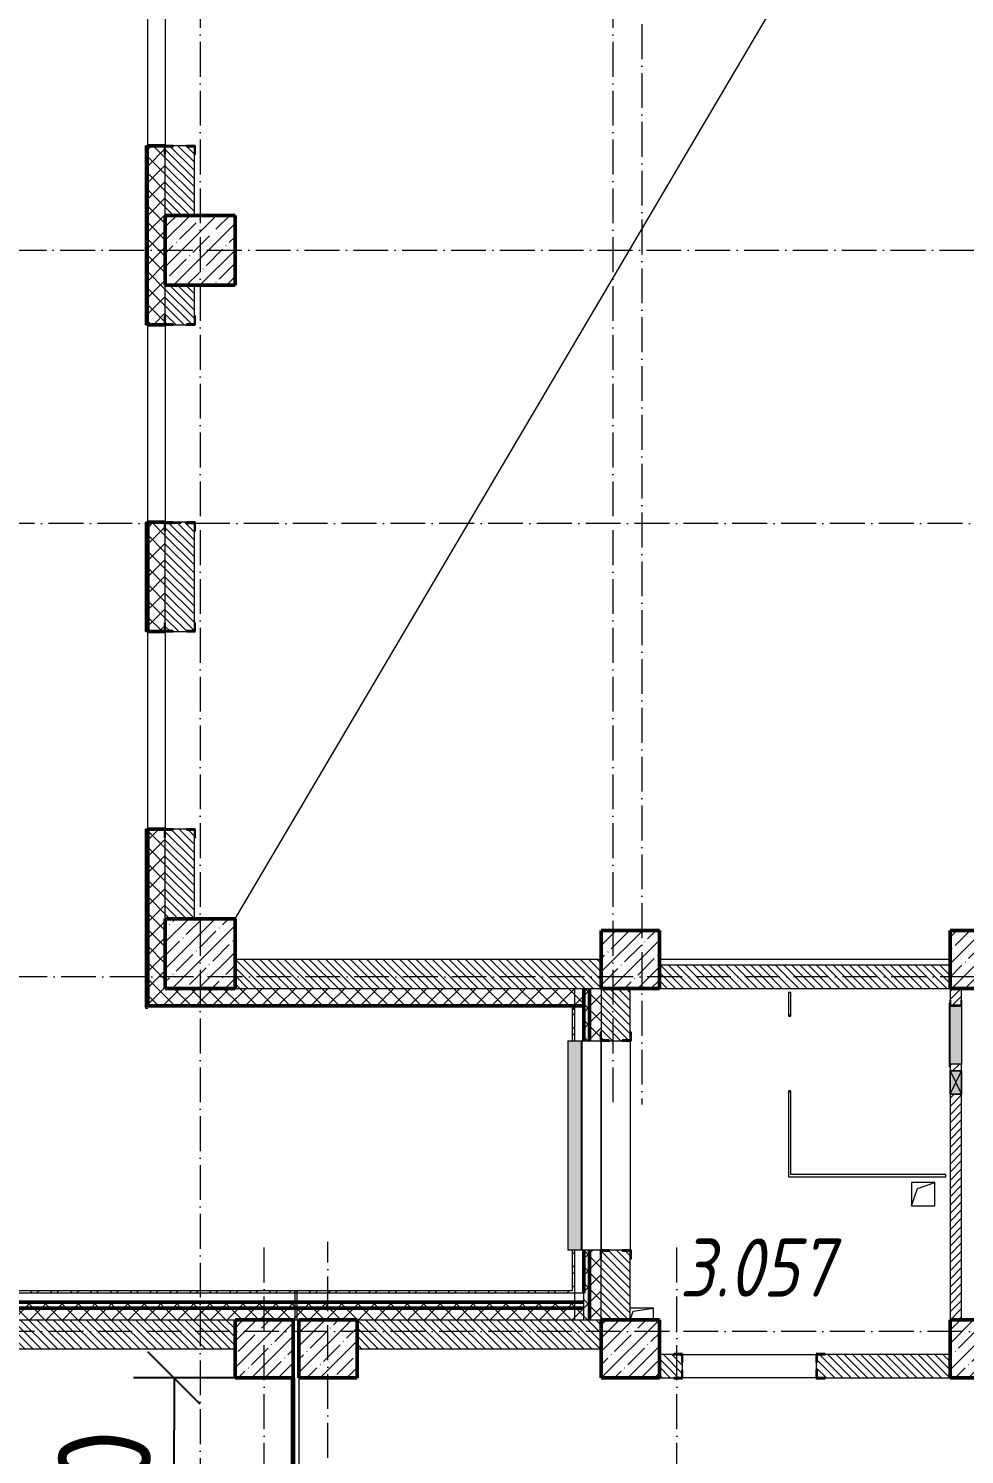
# Model space of a CAD drawing. Header units: millimetres. Extents: x 2294 to 908349, y -83289 to 219220.
# Drawn here: x 235157 to 243209, y 14347 to 26614 of the extents above; entities that cross this region are included whole.
import ezdxf

# ---------------------------------------------------------------- set-up
doc = ezdxf.new("R2010")
doc.units = ezdxf.units.MM
doc.linetypes.add('50_200_ШТРИХ_1Т_ш5_п1_п1_', pattern=[700, 500, -100, 0, -100])
for name, color, linetype, lineweight in [('A-DETL-____-OTLN-4', 7, 'Continuous', 18), ('A-DETL-GENF-OTLN', 7, 'Continuous', 9), ('A-DOOR-OPNG-MCUT', 7, 'Continuous', 35), ('A-FLOR-____-OTLN', 7, 'Continuous', 9), ('A-GENM-____-MCUT', 7, 'Continuous', 25), ('A-GENM-____-OTLN', 7, 'Continuous', 9), ('A-GENM-____-OTLN-1', 7, 'Continuous', 25), ('A-GLAZ-____-OTLN', 7, 'Continuous', 9), ('A-WALL-____-MCUT-2', 7, 'Continuous', 50), ('A-WALL-____-MCUT-3', 7, 'Continuous', 9), ('A-WALL-____-OTLN', 7, 'Continuous', 9), ('A-WALL-____-PATT-1', 7, 'Continuous', 9), ('A-WALL-FNSH-MCUT-1', 7, 'Continuous', 9), ('I-WALL-____-OTLN', 7, 'Continuous', 9), ('S-COLS-____-MCUT', 7, 'Continuous', 50), ('S-COLS-____-OTLN', 7, 'Continuous', 9), ('S-GRID-____-OTLN-1', 7, '50_200_ШТРИХ_1Т_ш5_п1_п1_', 9), ('Марки помещений', 7, 'Continuous', 9)]:
    doc.layers.add(name, color=color, linetype=linetype, lineweight=lineweight)
doc.layers.add('A-DOOR-____-OTLN-2', color=7, linetype='Continuous', lineweight=9, true_color=0xffffff)
doc.layers.add('A-GLAZ-____-OTLN-1', color=7, linetype='Continuous', lineweight=9, true_color=0xc0c0c0)
doc.styles.add('ISOCPEUR_I_2', font='isocpeui.ttf', dxfattribs={"width": 0.85, "height": 2.3})
doc.styles.add('СПДС', font='isocpeur.ttf', dxfattribs={"width": 0.9})
doc.dimstyles.new('Размера А3', dxfattribs={"dimtxt": 800, "dimasz": 450, "dimexe": 350, "dimexo": 100, "dimgap": 200, "dimtad": 1, "dimdec": 0, "dimrnd": 10, "dimzin": 0, "dimdsep": 46, "dimtxsty": 'СПДС', "dimblk": 'ARROWHEAD_6', "dimcen": 1, "dimclrd": 5, "dimclre": 5, "dimclrt": 5, "dimazin": 0, "dimtfac": 1, "dimtdec": 0, "dimtmove": 2, "dimatfit": 3, "dimfxl": 1, "dimtolj": 1, "dimtzin": 0, "dimarcsym": 0})
pattern_1 = [(45, (165583.51, 6025.28), (-70.71068, 70.71068), []), (135, (165583.51, 6025.28), (-70.71068, -70.71068), [])]
pattern_2 = [(45, (165583.51, 6025.28), (-85.53659, 85.53659), []), (45, (165640.53, 6025.28), (-85.53659, 85.53659), [])]
pattern_3 = [(135, (165583.507, 6025.276), (-35.35534, -35.35534), [])]

# ---------------------------------------------------------------- blocks, each defined once
blk = doc.blocks.new('3osi')
at = {"layer": 'S-GRID-____-OTLN-1', "color": 251, "ltscale": 0.6, "true_color": 0x636466}
for p, q in [((236633.5, 55906.2), (236633.5, 1715.3)), ((240183.5, 55906.2), (240183.5, 17356.3)), ((240433.5, 55638), (240433.5, 17356.3)), ((232910.3, 24706.3), (255902.3, 24706.3)), ((269657.9, 22356.3), (232910.3, 22356.3)), ((255902.3, 18456.3), (232910.3, 18456.3)), ((237183.5, 1542.7), (237183.5, 16175.8)), ((237733.5, 1715.3), (237733.5, 16175.8)), ((240733.5, 1542.7), (240733.5, 16175.8)), ((269657.9, 15406.3), (161153.7, 15406.3))]:
    blk.add_line(p, q, dxfattribs=at)
blk = doc.blocks.new('BSC_Колонна _Прямоугольная - 600х600-V17-АР1_План отверстий 3 этажа в осях 1-64_А-ГГ')
at = {"layer": 'S-COLS-____-OTLN'}
h = blk.add_hatch(dxfattribs=at)
h.set_pattern_fill('FP_53', color=256, style=0, pattern_type=2)
h.set_pattern_definition([(45, (-71050, -18681.04), (-114.04925, 114.04925), []), (45, (-70935.95, -18681.04), (-114.04925, 114.04925), [201.613, -40.323, 3.353, -36.97])])
h.paths.add_polyline_path([(-300, -300), (300, -300), (300, 300), (-300, 300)], flags=0)
at = {"layer": 'S-COLS-____-MCUT'}
for p, q in [((300, 300), (-300, 300)), ((-300, 300), (-300, -300)), ((300, -300), (300, 300)), ((-300, -300), (300, -300))]:
    blk.add_line(p, q, dxfattribs=at)
blk = doc.blocks.new('BSC_Колонна _Прямоугольная - 500х500-V23-АР1_План отверстий 3 этажа в осях 1-64_А-ГГ')
at = {"layer": 'S-COLS-____-OTLN'}
h = blk.add_hatch(dxfattribs=at)
h.set_pattern_fill('FP_60', color=256, style=0, pattern_type=2)
h.set_pattern_definition([(45, (-77750, -12581.04), (-114.04925, 114.04925), []), (45, (-77635.95, -12581.04), (-114.04925, 114.04925), [201.613, -40.323, 3.353, -36.97])])
h.paths.add_polyline_path([(-250, -250), (250, -250), (250, 250), (-250, 250)], flags=0)
at = {"layer": 'S-COLS-____-MCUT'}
for p, q in [((250, 250), (-250, 250)), ((-250, 250), (-250, -250)), ((250, -50), (250, 250)), ((-250, -250), (250, -250))]:
    blk.add_line(p, q, dxfattribs=at)
blk = doc.blocks.new('BSC_Колонна _Прямоугольная - 600х600-V84-АР1_План отверстий 3 этажа в осях 1-64_А-ГГ')
at = {"layer": 'S-COLS-____-OTLN'}
h = blk.add_hatch(dxfattribs=at)
h.set_pattern_fill('FP_121', color=256, style=0, pattern_type=2)
h.set_pattern_definition([(45, (-71050, -12631.04), (-114.04925, 114.04925), []), (45, (-70935.95, -12631.04), (-114.04925, 114.04925), [201.613, -40.323, 3.353, -36.97])])
h.paths.add_polyline_path([(-300, -300), (300, -300), (300, 300), (-300, 300)], flags=0)
at = {"layer": 'S-COLS-____-MCUT'}
for p, q in [((300, 300), (-300, 300)), ((-300, 300), (-300, -300)), ((300, -300), (300, 300)), ((-300, -300), (300, -300))]:
    blk.add_line(p, q, dxfattribs=at)
blk = doc.blocks.new('BSC_Колонна _Прямоугольная - 500х500-V133-АР1_План отверстий 3 этажа в осях 1-64_А-ГГ')
at = {"layer": 'S-COLS-____-OTLN'}
h = blk.add_hatch(dxfattribs=at)
h.set_pattern_fill('FP_156', color=256, style=0, pattern_type=2)
h.set_pattern_definition([(45, (-72150, -9231.04), (-114.04925, 114.04925), []), (45, (-72035.95, -9231.04), (-114.04925, 114.04925), [201.613, -40.323, 3.353, -36.97])])
h.paths.add_polyline_path([(-250, -250), (250, -250), (250, 250), (-250, 250)], flags=0)
at = {"layer": 'S-COLS-____-MCUT'}
for p, q in [((250, 250), (-250, 250)), ((-250, 250), (-250, -250)), ((250, -250), (250, 250)), ((-250, -250), (250, -250))]:
    blk.add_line(p, q, dxfattribs=at)
blk = doc.blocks.new('BSC_Колонна _Прямоугольная - 500х500-V134-АР1_План отверстий 3 этажа в осях 1-64_А-ГГ')
at = {"layer": 'S-COLS-____-OTLN'}
h = blk.add_hatch(dxfattribs=at)
h.set_pattern_fill('FP_157', color=256, style=0, pattern_type=2)
h.set_pattern_definition([(45, (-71600, -9231.04), (-114.04925, 114.04925), []), (45, (-71485.95, -9231.04), (-114.04925, 114.04925), [201.613, -40.323, 3.353, -36.97])])
h.paths.add_polyline_path([(-250, -250), (250, -250), (250, 250), (-250, 250)], flags=0)
at = {"layer": 'S-COLS-____-MCUT'}
for p, q in [((250, 250), (-250, 250)), ((-250, 250), (-250, -250)), ((250, -250), (250, 250)), ((-250, -250), (250, -250))]:
    blk.add_line(p, q, dxfattribs=at)
blk = doc.blocks.new('DOR_ДУ_распашная__1Ст_Прямоугольная_ШЕР - Вн_650х2100h_Кабинки С_у-17949503-АР1_План отверстий 3 этажа в осях 1-64_А-ГГ')
at = {"layer": 'A-DOOR-OPNG-MCUT'}
for p, q in [((-325, 10), (-325, -10)), ((325, -10), (325, 10))]:
    blk.add_line(p, q, dxfattribs=at)
blk = doc.blocks.new('BSC_Колонна _Прямоугольная - 500х500-V154-АР1_План отверстий 3 этажа в осях 1-64_А-ГГ')
at = {"layer": 'S-COLS-____-OTLN'}
h = blk.add_hatch(dxfattribs=at)
h.set_pattern_fill('FP_177', color=256, style=0, pattern_type=2)
h.set_pattern_definition([(45, (-74750, -12581.04), (-114.04925, 114.04925), []), (45, (-74635.95, -12581.04), (-114.04925, 114.04925), [201.613, -40.323, 3.353, -36.97])])
h.paths.add_polyline_path([(-250, -250), (250, -250), (250, 250), (-250, 250)], flags=0)
at = {"layer": 'S-COLS-____-MCUT'}
for p, q in [((250, 250), (-250, 250)), ((-250, 250), (-250, -250)), ((250, -250), (250, 250)), ((-250, -250), (250, -250))]:
    blk.add_line(p, q, dxfattribs=at)
blk = doc.blocks.new('BSC_Колонна _Прямоугольная - 500х500-V158-АР1_План отверстий 3 этажа в осях 1-64_А-ГГ')
at = {"layer": 'S-COLS-____-OTLN'}
h = blk.add_hatch(dxfattribs=at)
h.set_pattern_fill('FP_182', color=256, style=0, pattern_type=2)
h.set_pattern_definition([(45, (-77750, -9231.04), (-114.04925, 114.04925), []), (45, (-77635.95, -9231.04), (-114.04925, 114.04925), [201.613, -40.323, 3.353, -36.97])])
h.paths.add_polyline_path([(-250, -250), (250, -250), (250, 250), (-250, 250)], flags=0)
at = {"layer": 'S-COLS-____-MCUT'}
for p, q in [((250, 250), (-250, 250)), ((-250, 250), (-250, -250)), ((250, -250), (250, 250)), ((-250, -250), (250, -250))]:
    blk.add_line(p, q, dxfattribs=at)
blk = doc.blocks.new('BSC_Колонна _Прямоугольная - 500х500-V159-АР1_План отверстий 3 этажа в осях 1-64_А-ГГ')
at = {"layer": 'S-COLS-____-OTLN'}
h = blk.add_hatch(dxfattribs=at)
h.set_pattern_fill('FP_183', color=256, style=0, pattern_type=2)
h.set_pattern_definition([(45, (-74750, -9231.04), (-114.04925, 114.04925), []), (45, (-74635.95, -9231.04), (-114.04925, 114.04925), [201.613, -40.323, 3.353, -36.97])])
h.paths.add_polyline_path([(-250, -250), (250, -250), (250, 250), (-250, 250), (-250, 103)], flags=0)
at = {"layer": 'S-COLS-____-MCUT'}
for p, q in [((250, 250), (-250, 250)), ((-250, 250), (-250, -250)), ((250, -250), (250, 250)), ((-250, -250), (250, -250))]:
    blk.add_line(p, q, dxfattribs=at)
blk = doc.blocks.new('Фахверк_СКБ_Уголок - 250_3380-27498580-АР1_План отверстий 3 этажа в осях 1-64_А-ГГ')
at = {"layer": 'A-GENM-____-MCUT'}
for p, q in [((200, 181), (125, 181)), ((125, 181), (125, 106)), ((131, 106), (131, 175)), ((131, 175), (200, 175)), ((200, 175), (200, 181)), ((125, 106), (131, 106)), ((131, -6), (125, -6)), ((125, -6), (125, -81)), ((125, -81), (200, -81)), ((131, -75), (131, -6)), ((200, -75), (131, -75)), ((200, -81), (200, -75))]:
    blk.add_line(p, q, dxfattribs=at)
blk = doc.blocks.new('Фахверк_СКБ_Уголок - 250_2700-27497298-АР1_План отверстий 3 этажа в осях 1-64_А-ГГ')
at = {"layer": 'A-GENM-____-MCUT'}
for p, q in [((200, 181), (125, 181)), ((125, 181), (125, 106)), ((131, 106), (131, 175)), ((131, 175), (200, 175)), ((200, 175), (200, 181)), ((125, 106), (131, 106)), ((131, -6), (125, -6)), ((125, -6), (125, -81)), ((125, -81), (200, -81)), ((131, -75), (131, -6)), ((200, -75), (131, -75)), ((200, -81), (200, -75))]:
    blk.add_line(p, q, dxfattribs=at)
blk = doc.blocks.new('154_Стойка_СКБ_Уголок - СМ-2180_200-28268025-АР1_План отверстий 3 этажа в осях 1-64_А-ГГ')
at = {"layer": 'A-GENM-____-MCUT'}
for p, q in [((125, 156), (125, 81)), ((200, 156), (125, 156)), ((131, 81), (131, 150)), ((131, 150), (200, 150)), ((200, 150), (200, 156)), ((125, 81), (131, 81)), ((131, 19), (125, 19)), ((125, 19), (125, -56)), ((131, -50), (131, 19)), ((125, -56), (200, -56)), ((200, -50), (131, -50)), ((200, -56), (200, -50))]:
    blk.add_line(p, q, dxfattribs=at)
blk = doc.blocks.new('Фахверк_СКБ_Уголок - 200_3550_зеркало-28264001-АР1_План отверстий 3 этажа в осях 1-64_А-ГГ')
at = {"layer": 'A-GENM-____-MCUT'}
for p, q in [((200, 156), (125, 156)), ((125, 156), (125, 81)), ((131, 81), (131, 150)), ((131, 150), (200, 150)), ((200, 150), (200, 156)), ((125, 81), (131, 81)), ((131, 19), (125, 19)), ((125, 19), (125, -56)), ((131, -50), (131, 19)), ((125, -56), (200, -56)), ((200, -50), (131, -50)), ((200, -56), (200, -50))]:
    blk.add_line(p, q, dxfattribs=at)
blk = doc.blocks.new('AR_Отверстие Ниша - Лючок-32404986-АР1_План отверстий 3 этажа в осях 1-64_А-ГГ')
at = {"layer": 'A-GLAZ-____-OTLN'}
blk.add_hatch(color=256, dxfattribs=at).paths.add_polyline_path([(-250, 47), (-250, -50), (250, -50), (250, 50), (-250, 50)], flags=0)
for p, q in [((-250, 50), (250, 50)), ((-250, -50), (-250, 50)), ((250, -50), (-250, -50))]:
    blk.add_line(p, q, dxfattribs=at)
blk = doc.blocks.new('Л_Общий_Лючок - Лючок-29697444-АР1_План отверстий 3 этажа в осях 1-64_А-ГГ')
at = {"layer": 'A-GLAZ-____-OTLN-1'}
blk.add_hatch(color=256, dxfattribs=at).paths.add_polyline_path([(524, 0), (-24, 0), (-24, -6), (524, -6)], flags=0)
at = {"layer": 'A-GLAZ-____-OTLN'}
for p, q in [((-24, 0), (-24, -6)), ((524, 0), (524, -6)), ((-24, -6), (524, -6))]:
    blk.add_line(p, q, dxfattribs=at)
blk = doc.blocks.new('154_Фахверк_СКБ_Швеллер - Тип_100_3960_зеркало-29769493-АР1_План отверстий 3 этажа в осях 1-64_А-ГГ')
at = {"layer": 'A-GENM-____-MCUT'}
for p, q in [((175, 50), (125, 50)), ((125, 50), (125, -50)), ((128, 47), (175, 47)), ((128, -47), (128, 47)), ((175, 47), (175, 50)), ((125, -50), (175, -50)), ((175, -47), (128, -47)), ((175, -50), (175, -47))]:
    blk.add_line(p, q, dxfattribs=at)
blk = doc.blocks.new('AR_Отверстие прямоугольное _в плите_ - AR_Отверстие прямоугольное _в плите_-30459207-АР1_План отверстий 3 этажа в осях 1-64_А-ГГ')
at = {"layer": 'A-GENM-____-OTLN'}
for p, q in [((100, 100), (-100, 100)), ((-100, 100), (-100, -100)), ((-100, -100), (-50, 50)), ((-50, 50), (100, 100)), ((100, -100), (100, 100)), ((-100, -100), (100, -100))]:
    blk.add_line(p, q, dxfattribs=at)
blk = doc.blocks.new('AR_Отверстие прямоугольное _в плите_ - AR_Отверстие прямоугольное _в плите_-30510746-АР1_План отверстий 3 этажа в осях 1-64_А-ГГ')
at = {"layer": 'A-GENM-____-OTLN'}
for p, q in [((100, 50), (-100, 50)), ((-100, -50), (-75, 25)), ((-75, 25), (100, 50)), ((100, -50), (100, 50))]:
    blk.add_line(p, q, dxfattribs=at)
blk = doc.blocks.new('Отлив_СКБ - Отлив витража_120_НВФ-V216-АР1_План отверстий 3 этажа в осях 1-64_А-ГГ')
at = {"layer": 'A-GLAZ-____-OTLN-1'}
for points in [[(0, 2), (1800, 2), (1800, 120), (0, 120), (0, 63)], [(0, 0), (1800, 0), (1800, 2), (0, 2)]]:
    blk.add_hatch(color=256, dxfattribs=at).paths.add_polyline_path(points, flags=0)
at = {"layer": 'A-GLAZ-____-OTLN'}
for p, q in [((0, 83), (0, 120)), ((1800, 120), (0, 120)), ((0, 2), (1800, 2)), ((1800, 120), (1800, 83)), ((1800, 0), (0, 0))]:
    blk.add_line(p, q, dxfattribs=at)
blk = doc.blocks.new('Стены 6 - Стены 4-31195849-АР1_План отверстий 3 этажа в осях 1-64_А-ГГ')
at = {"layer": 'A-WALL-____-MCUT-3'}
for p, q in [((-1799, 41030), (-1799, 41010)), ((-1549, 41030), (-1799, 41030)), ((-1799, 41010), (-1549, 41010)), ((-1549, 41010), (-1549, 41030))]:
    blk.add_line(p, q, dxfattribs=at)
blk = doc.blocks.new('AR_Отверстие прямоугольное _в стене__БезПР - AR_Отверстие прямоугольное _в стене__БезПР-36427953-АР1_План отверстий 3 этажа в осях 1-64_А-ГГ')
at = {"layer": 'A-GLAZ-____-OTLN'}
blk.add_hatch(color=256, dxfattribs=at).paths.add_polyline_path([(100, 50), (-100, 50), (-100, -50), (100, -50)], flags=0)
at = {"layer": 'A-DETL-GENF-OTLN'}
for p, q in [((-100, -50), (-100, 50)), ((-100, 50), (100, 50)), ((100, 50), (-100, -50)), ((-100, 50), (100, -50)), ((100, 50), (-100, 50)), ((-100, 50), (-100, -50)), ((100, 50), (100, -50)), ((100, -50), (100, 50)), ((100, -50), (-100, -50)), ((-100, -50), (100, -50))]:
    blk.add_line(p, q, dxfattribs=at)
blk = doc.blocks.new('3floor')
at = {"layer": 'A-WALL-____-PATT-1'}
h = blk.add_hatch(dxfattribs=at)
h.set_pattern_fill('FP_1', color=256, style=0, pattern_type=2)
h.set_pattern_definition(pattern_1)
h.paths.add_polyline_path([(236184, 18356), (236334, 18356), (236334, 19651), (236328, 19651), (236328, 19726), (236184, 19726)], flags=0)
h.paths.add_polyline_path([(236268, 21426), (236328, 21426), (236328, 21501), (236334, 21501), (236334, 22291), (236328, 22291), (236328, 22366), (236184, 22366), (236184, 21426)], flags=0)
h.paths.add_polyline_path([(236268, 24066), (236328, 24066), (236328, 24141), (236334, 24141), (236334, 25531), (236328, 25531), (236328, 25606), (236184, 25606), (236184, 24066)], flags=0)
h.paths.add_polyline_path([(236268, 27306), (236328, 27306), (236328, 27381), (236334, 27381), (236334, 28171), (236328, 28171), (236328, 28246), (236184, 28246), (236184, 27306)], flags=0)
h.paths.add_polyline_path([(236268, 29946), (236328, 29946), (236328, 30021), (236334, 30021), (236334, 31411), (236328, 31411), (236328, 31486), (236184, 31486), (236184, 29946)], flags=0)
h.paths.add_polyline_path([(236184, 33186), (236328, 33186), (236328, 33261), (236334, 33261), (236334, 34051), (236328, 34051), (236328, 34126), (236184, 34126)], flags=0)
h.paths.add_polyline_path([(236184, 35826), (236328, 35826), (236328, 35901), (236334, 35901), (236334, 37291), (236328, 37291), (236328, 37366), (236184, 37366)], flags=0)
h.paths.add_polyline_path([(236184, 39066), (236328, 39066), (236328, 39141), (236334, 39141), (236334, 39931), (236328, 39931), (236328, 40006), (236184, 40006)], flags=0)
h.paths.add_polyline_path([(236328, 41706), (236328, 41781), (236334, 41781), (236334, 43171), (236328, 43171), (236328, 43246), (236184, 43246), (236184, 41706), (236268, 41706)], flags=0)
h.paths.add_polyline_path([(236328, 44946), (236328, 45021), (236334, 45021), (236334, 45811), (236328, 45811), (236328, 45886), (236184, 45886), (236184, 44946), (236268, 44946)], flags=0)
h.paths.add_polyline_path([(236328, 47586), (236328, 47661), (236334, 47661), (236334, 48956), (236184, 48956), (236184, 47586), (236268, 47586)], flags=0)
h = blk.add_hatch(dxfattribs=at)
h.set_pattern_fill('FP_6', color=256, style=0, pattern_type=2)
h.set_pattern_definition(pattern_3)
h.paths.add_polyline_path([(236403, 25006), (236584, 25006), (236584, 25600), (236515, 25600), (236515, 25606), (236403, 25606), (236403, 25600), (236334, 25600), (236334, 25006)], flags=0)
h.paths.add_polyline_path([(236515, 27306), (236515, 27312), (236584, 27312), (236584, 28240), (236515, 28240), (236515, 28246), (236403, 28246), (236403, 28240), (236334, 28240), (236334, 27312), (236403, 27312), (236403, 27306)], flags=0)
h.paths.add_polyline_path([(236515, 29946), (236515, 29952), (236584, 29952), (236584, 30406), (236334, 30406), (236334, 29952), (236403, 29952), (236403, 29946)], flags=0)
h = blk.add_hatch(dxfattribs=at)
h.set_pattern_fill('FP_6', color=256, style=0, pattern_type=2)
h.set_pattern_definition(pattern_3)
h.paths.add_polyline_path([(236515, 18956), (236584, 18956), (236584, 19720), (236515, 19720), (236515, 19726), (236403, 19726), (236403, 19720), (236334, 19720), (236334, 18956), (236403, 18956)], flags=0)
h.paths.add_polyline_path([(236403, 21426), (236515, 21426), (236515, 21432), (236584, 21432), (236584, 22360), (236515, 22360), (236515, 22366), (236403, 22366), (236403, 22360), (236334, 22360), (236334, 21432), (236403, 21432)], flags=0)
h.paths.add_polyline_path([(236403, 24066), (236515, 24066), (236515, 24072), (236584, 24072), (236584, 24406), (236334, 24406), (236334, 24072), (236403, 24072)], flags=0)
h = blk.add_hatch(dxfattribs=at)
h.set_pattern_fill('FP_6', color=256, style=0, pattern_type=2)
h.set_pattern_definition(pattern_3)
h.paths.add_polyline_path([(240084, 18356), (240084, 18606), (236934, 18606), (236934, 18356), (239803, 18356)], flags=0)
h = blk.add_hatch(dxfattribs=at)
h.set_pattern_fill('FP_6', color=256, style=0, pattern_type=2)
h.set_pattern_definition(pattern_3)
h.paths.add_polyline_path([(243084, 18356), (243084, 18556), (240584, 18556), (240584, 18356), (241571, 18356)], flags=0)
h = blk.add_hatch(dxfattribs=at)
h.set_pattern_fill('FP_1', color=256, style=0, pattern_type=2)
h.set_pattern_definition(pattern_1)
h.paths.add_polyline_path([(239934, 18206), (239934, 18356), (236184, 18356), (236184, 18206), (239803, 18206)], flags=0)
h = blk.add_hatch(dxfattribs=at)
h.set_pattern_fill('FP_1', color=256, style=0, pattern_type=2)
h.set_pattern_definition(pattern_1)
h.paths.add_polyline_path([(239934, 15506), (239984, 15506), (239984, 16106), (239934, 16106)], flags=0)
h.paths.add_polyline_path([(239984, 17906), (239984, 18356), (239934, 18356), (239934, 17906)], flags=0)
h = blk.add_hatch(dxfattribs=at)
h.set_pattern_fill('FP_1', color=256, style=0, pattern_type=2)
h.set_pattern_definition(pattern_1)
h.paths.add_polyline_path([(240084, 15506), (240084, 16031), (240078, 16031), (240078, 16106), (239984, 16106), (239984, 15506), (240078, 15506)], flags=0)
h.paths.add_polyline_path([(240078, 17906), (240078, 17981), (240084, 17981), (240084, 18356), (239984, 18356), (239984, 17906)], flags=0)
h = blk.add_hatch(dxfattribs=at)
h.set_pattern_fill('FP_6', color=256, style=0, pattern_type=2)
h.set_pattern_definition(pattern_3)
h.paths.add_polyline_path([(240265, 15506), (240334, 15506), (240334, 16100), (240265, 16100), (240265, 16106), (240153, 16106), (240153, 16100), (240084, 16100), (240084, 15506), (240245, 15506)], flags=0)
h.paths.add_polyline_path([(240265, 17906), (240265, 17912), (240334, 17912), (240334, 18356), (240084, 18356), (240084, 17912), (240153, 17912), (240153, 17906)], flags=0)
h = blk.add_hatch(dxfattribs=at)
h.set_pattern_fill('FP_5', color=256, style=0, pattern_type=2)
h.set_pattern_definition([(45, (165583.507, 6025.276), (-35.35534, 35.35534), [])])
h.paths.add_polyline_path([(243084, 15506), (243184, 15506), (243184, 17446), (243084, 17446), (243084, 17080)], flags=0)
h.paths.add_polyline_path([(243084, 17646), (243184, 17646), (243184, 17706), (243084, 17706)], flags=0)
h.paths.add_polyline_path([(243181, 18209), (243181, 18256), (243184, 18256), (243184, 18356), (243084, 18356), (243084, 18256), (243087, 18256), (243087, 18209)], flags=0)
h = blk.add_hatch(dxfattribs=at)
h.set_pattern_fill('FP_3', color=256, style=0, pattern_type=2)
h.set_pattern_definition(pattern_2)
h.paths.add_polyline_path([(239854, 15736), (239854, 16106), (239834, 16106), (239834, 15736)], flags=0)
h.paths.add_polyline_path([(239854, 17906), (239854, 18186), (239834, 18186), (239834, 17906)], flags=0)
h = blk.add_hatch(dxfattribs=at)
h.set_pattern_fill('FP_3', color=256, style=0, pattern_type=2)
h.set_pattern_definition(pattern_2)
h.paths.add_polyline_path([(237449, 15736), (237449, 15756), (233584, 15756), (233584, 15736), (236268, 15736)], flags=0)
h.paths.add_polyline_path([(225664, 15736), (225784, 15736), (225784, 15756), (224584, 15756), (224584, 15736)], flags=0)
h.paths.add_polyline_path([(222129, 15736), (222784, 15736), (222784, 15756), (221584, 15756), (221584, 15736)], flags=0)
h.paths.add_polyline_path([(219784, 15736), (219784, 15756), (218584, 15756), (218584, 15736), (218594, 15736)], flags=0)
h.paths.add_polyline_path([(216784, 15736), (216784, 15756), (215584, 15756), (215584, 15736)], flags=0)
h.paths.add_polyline_path([(212584, 15736), (213784, 15736), (213784, 15756), (212584, 15756)], flags=0)
h.paths.add_polyline_path([(210784, 15736), (210784, 15756), (209584, 15756), (209584, 15736), (209756, 15736)], flags=0)
h.paths.add_polyline_path([(206584, 15736), (207784, 15736), (207784, 15756), (206584, 15756)], flags=0)
h.paths.add_polyline_path([(204784, 15736), (204784, 15756), (203919, 15756), (203919, 15736), (204454, 15736)], flags=0)
h = blk.add_hatch(dxfattribs=at)
h.set_pattern_fill('FP_3', color=256, style=0, pattern_type=2)
h.set_pattern_definition(pattern_2)
h.paths.add_polyline_path([(239834, 15736), (239834, 15756), (237469, 15756), (237469, 15736), (239803, 15736)], flags=0)
h = blk.add_hatch(dxfattribs=at)
h.set_pattern_fill('FP_1', color=256, style=0, pattern_type=2)
h.set_pattern_definition(pattern_1)
h.paths.add_polyline_path([(239934, 15606), (239934, 15656), (233584, 15656), (233584, 15606), (239803, 15606)], flags=0)
h.paths.add_polyline_path([(225664, 15606), (225784, 15606), (225784, 15656), (224584, 15656), (224584, 15606)], flags=0)
h.paths.add_polyline_path([(222784, 15606), (222784, 15656), (221584, 15656), (221584, 15606), (222129, 15606)], flags=0)
h.paths.add_polyline_path([(219784, 15606), (219784, 15656), (218584, 15656), (218584, 15606), (218594, 15606)], flags=0)
h.paths.add_polyline_path([(216784, 15606), (216784, 15656), (215584, 15656), (215584, 15606)], flags=0)
h.paths.add_polyline_path([(212584, 15606), (213784, 15606), (213784, 15656), (212584, 15656)], flags=0)
h.paths.add_polyline_path([(210784, 15606), (210784, 15656), (209584, 15656), (209584, 15606), (209756, 15606)], flags=0)
h.paths.add_polyline_path([(207784, 15606), (207784, 15656), (206584, 15656), (206584, 15606)], flags=0)
h.paths.add_polyline_path([(204454, 15606), (204784, 15606), (204784, 15656), (203384, 15656), (203384, 15606)], flags=0)
h.paths.add_polyline_path([(200384, 15606), (201584, 15606), (201584, 15656), (200384, 15656)], flags=0)
h.paths.add_polyline_path([(198584, 15606), (198584, 15656), (197384, 15656), (197384, 15606)], flags=0)
h.paths.add_polyline_path([(195584, 15606), (195584, 15656), (194384, 15656), (194384, 15606)], flags=0)
h.paths.add_polyline_path([(192584, 15606), (192584, 15656), (189414, 15656), (189414, 15606), (190314, 15606)], flags=0)
h = blk.add_hatch(dxfattribs=at)
h.set_pattern_fill('FP_1', color=256, style=0, pattern_type=2)
h.set_pattern_definition(pattern_1)
h.paths.add_polyline_path([(239934, 15506), (239934, 15606), (233584, 15606), (233584, 15512), (233659, 15512), (233659, 15506), (239803, 15506)], flags=0)
h.paths.add_polyline_path([(225664, 15506), (225709, 15506), (225709, 15512), (225784, 15512), (225784, 15606), (224584, 15606), (224584, 15512), (224659, 15512), (224659, 15506), (225434, 15506)], flags=0)
h.paths.add_polyline_path([(222709, 15506), (222709, 15512), (222784, 15512), (222784, 15606), (221584, 15606), (221584, 15512), (221659, 15512), (221659, 15506), (222129, 15506)], flags=0)
h.paths.add_polyline_path([(219709, 15506), (219709, 15512), (219784, 15512), (219784, 15606), (218584, 15606), (218584, 15512), (218659, 15512), (218659, 15506), (219434, 15506)], flags=0)
h.paths.add_polyline_path([(216709, 15506), (216709, 15512), (216784, 15512), (216784, 15606), (215584, 15606), (215584, 15512), (215659, 15512), (215659, 15506), (215934, 15506)], flags=0)
h.paths.add_polyline_path([(213709, 15506), (213709, 15512), (213784, 15512), (213784, 15606), (212584, 15606), (212584, 15512), (212659, 15512), (212659, 15506), (213291, 15506)], flags=0)
h.paths.add_polyline_path([(209659, 15506), (210709, 15506), (210709, 15512), (210784, 15512), (210784, 15606), (209584, 15606), (209584, 15512), (209659, 15512)], flags=0)
h.paths.add_polyline_path([(206934, 15506), (207709, 15506), (207709, 15512), (207784, 15512), (207784, 15606), (206584, 15606), (206584, 15512), (206659, 15512), (206659, 15506)], flags=0)
h.paths.add_polyline_path([(204454, 15506), (204709, 15506), (204709, 15512), (204784, 15512), (204784, 15606), (203384, 15606), (203384, 15506), (204434, 15506)], flags=0)
h.paths.add_polyline_path([(200919, 15506), (201509, 15506), (201509, 15512), (201584, 15512), (201584, 15606), (200384, 15606), (200384, 15506), (200884, 15506)], flags=0)
h.paths.add_polyline_path([(198509, 15506), (198509, 15512), (198584, 15512), (198584, 15606), (197384, 15606), (197384, 15512), (197459, 15512), (197459, 15506)], flags=0)
h.paths.add_polyline_path([(195509, 15506), (195509, 15512), (195584, 15512), (195584, 15606), (194384, 15606), (194384, 15506), (194884, 15506)], flags=0)
h.paths.add_polyline_path([(192509, 15506), (192509, 15512), (192584, 15512), (192584, 15606), (189414, 15606), (189414, 15506), (191884, 15506)], flags=0)
h = blk.add_hatch(dxfattribs=at)
h.set_pattern_fill('FP_6', color=256, style=0, pattern_type=2)
h.set_pattern_definition(pattern_3)
h.paths.add_polyline_path([(236934, 15256), (236934, 15506), (234434, 15506), (234434, 15256), (236268, 15256)], flags=0)
h = blk.add_hatch(dxfattribs=at)
h.set_pattern_fill('FP_6', color=256, style=0, pattern_type=2)
h.set_pattern_definition(pattern_3)
h.paths.add_polyline_path([(240084, 15256), (240084, 15506), (237984, 15506), (237984, 15256), (239803, 15256)], flags=0)
h = blk.add_hatch(dxfattribs=at)
h.set_pattern_fill('FP_6', color=256, style=0, pattern_type=2)
h.set_pattern_definition(pattern_3)
h.paths.add_polyline_path([(241940, 15006), (243084, 15006), (243084, 15206), (241940, 15206), (241940, 15137), (241934, 15137), (241934, 15075), (241940, 15075), (241940, 15007)], flags=0)
h.paths.add_polyline_path([(240584, 15006), (240778, 15006), (240778, 15075), (240784, 15075), (240784, 15137), (240778, 15137), (240778, 15206), (240584, 15206), (240584, 15200)], flags=0)
at = {"layer": 'A-DETL-____-OTLN-4'}
blk.add_line((236934, 18956), (254334, 48456), dxfattribs=at)
at = {"layer": 'A-FLOR-____-OTLN'}
for p, q in [((243084, 18606), (240584, 18606)), ((237434, 12106), (237434, 15006)), ((237484, 15006), (237484, 12106))]:
    blk.add_line(p, q, dxfattribs=at)
at = {"layer": 'A-WALL-____-MCUT-2'}
for p, q in [((236172, 25606), (236172, 24066)), ((236177, 25606), (236177, 24066)), ((236184, 25606), (236184, 25606)), ((236328, 25606), (236184, 25606)), ((236184, 24066), (236328, 24066)), ((236172, 22366), (236172, 21426)), ((236177, 22366), (236177, 21426)), ((236184, 22366), (236184, 21426)), ((236328, 22366), (236184, 22366)), ((236184, 21426), (236328, 21426)), ((236172, 19726), (236172, 18194)), ((236177, 19726), (236177, 18199)), ((236184, 19726), (236184, 18206)), ((236328, 19726), (236184, 19726)), ((239934, 17906), (239934, 18356)), ((239984, 17906), (239984, 18356)), ((236184, 18206), (239934, 18206)), ((239854, 18186), (239834, 18186)), ((239934, 15736), (239934, 16106)), ((239984, 15506), (239984, 16106)), ((239934, 15656), (233584, 15656)), ((239934, 15606), (233584, 15606))]:
    blk.add_line(p, q, dxfattribs=at)
at = {"layer": 'A-WALL-____-MCUT-3'}
for p, q in [((236334, 25006), (236334, 25531)), ((236515, 25606), (236403, 25606)), ((236584, 25006), (236584, 25531)), ((236334, 24141), (236334, 24406)), ((236584, 24141), (236584, 24406)), ((236403, 24066), (236515, 24066)), ((236515, 22366), (236403, 22366)), ((236334, 21501), (236334, 22291)), ((236584, 21501), (236584, 22291)), ((236403, 21426), (236515, 21426)), ((236334, 18956), (236334, 19651)), ((236515, 19726), (236403, 19726)), ((236584, 18956), (236584, 19651)), ((240084, 18606), (236934, 18606)), ((243084, 18556), (240584, 18556)), ((236934, 18356), (240084, 18356)), ((239854, 18356), (239854, 17906)), ((240084, 18356), (240084, 17981)), ((240334, 17981), (240334, 18356)), ((240584, 18356), (243084, 18356)), ((239854, 17906), (240078, 17906)), ((240153, 17906), (240265, 17906)), ((239854, 16106), (239854, 15506)), ((240078, 16106), (239854, 16106)), ((240265, 16106), (240153, 16106)), ((240084, 15506), (240084, 16031)), ((240334, 15506), (240334, 16031)), ((239934, 15736), (233584, 15736)), ((239934, 15506), (239934, 15736)), ((234434, 15506), (236934, 15506)), ((237434, 15506), (237484, 15506)), ((237984, 15506), (240084, 15506)), ((234434, 15256), (236934, 15256)), ((237984, 15256), (240084, 15256)), ((240709, 15206), (240584, 15206)), ((240784, 15075), (240784, 15137)), ((241934, 15137), (241934, 15075)), ((243084, 15206), (242009, 15206)), ((240584, 15006), (240709, 15006)), ((242009, 15006), (243084, 15006))]:
    blk.add_line(p, q, dxfattribs=at)
at = {"layer": 'A-WALL-____-OTLN'}
for p, q in [((236184, 25606), (236184, 27306)), ((236334, 27306), (236334, 25606)), ((236184, 22366), (236184, 24066)), ((236334, 24066), (236334, 22366)), ((236184, 19726), (236184, 21426)), ((236334, 21426), (236334, 19726)), ((240084, 17906), (240084, 16106)), ((240084, 16106), (240084, 17906)), ((240334, 17906), (240334, 16106))]:
    blk.add_line(p, q, dxfattribs=at)
at = {"layer": 'A-WALL-FNSH-MCUT-1'}
for p, q in [((236184, 25606), (236164, 25606)), ((236164, 25606), (236164, 24066)), ((236184, 24066), (236184, 25606)), ((236164, 24066), (236184, 24066)), ((236184, 22366), (236164, 22366)), ((236164, 22366), (236164, 21426)), ((236164, 21426), (236184, 21426)), ((236184, 19726), (236164, 19726)), ((236164, 19726), (236164, 18186)), ((236184, 18206), (236184, 19726)), ((241714, 18321), (241694, 18321)), ((241694, 18321), (241694, 18121)), ((241714, 18121), (241714, 18321)), ((243084, 18356), (243084, 18256)), ((243184, 18256), (243184, 18356)), ((236164, 18186), (236184, 18186)), ((239834, 18186), (239834, 17906)), ((239834, 17906), (239854, 17906)), ((243084, 17706), (243084, 17646)), ((243184, 17646), (243184, 17706)), ((241694, 17471), (241694, 16736)), ((241714, 16756), (241714, 17471)), ((243084, 17446), (243084, 15506)), ((243184, 15506), (243184, 17446)), ((241694, 16736), (243049, 16736)), ((243049, 16756), (241714, 16756)), ((243049, 16736), (243049, 16756)), ((239834, 16106), (239834, 15756)), ((239854, 16106), (239834, 16106)), ((237449, 15756), (233584, 15756)), ((237449, 15736), (237449, 15756)), ((239834, 15756), (237469, 15756)), ((237469, 15756), (237469, 15736))]:
    blk.add_line(p, q, dxfattribs=at)
at = {"layer": 'I-WALL-____-OTLN'}
for p, q in [((240784, 15206), (241934, 15206)), ((241934, 15006), (240784, 15006))]:
    blk.add_line(p, q, dxfattribs=at)
at = {"layer": 'A-DOOR-____-OTLN-2', "rotation": 90}
blk.add_blockref('DOR_ДУ_распашная__1Ст_Прямоугольная_ШЕР - Вн_650х2100h_Кабинки С_у-17949503-АР1_План отверстий 3 этажа в осях 1-64_А-ГГ', (241704, 17796), dxfattribs=at)
at = {"layer": 'A-GENM-____-OTLN'}
for name, p in [('AR_Отверстие прямоугольное _в плите_ - AR_Отверстие прямоугольное _в плите_-30459207-АР1_План отверстий 3 этажа в осях 1-64_А-ГГ', (242854, 16586)), ('AR_Отверстие прямоугольное _в плите_ - AR_Отверстие прямоугольное _в плите_-30510746-АР1_План отверстий 3 этажа в осях 1-64_А-ГГ', (240434, 15556))]:
    blk.add_blockref(name, p, dxfattribs=at)
at = {"layer": 'A-GENM-____-OTLN-1'}
for name, p, rotation in [('Фахверк_СКБ_Уголок - 250_3380-27498580-АР1_План отверстий 3 этажа в осях 1-64_А-ГГ', (236409, 25731), 269.9999999999999), ('Фахверк_СКБ_Уголок - 250_3380-27498580-АР1_План отверстий 3 этажа в осях 1-64_А-ГГ', (236509, 23941), 89.99999999999991), ('Фахверк_СКБ_Уголок - 250_3380-27498580-АР1_План отверстий 3 этажа в осях 1-64_А-ГГ', (236409, 22491), 269.9999999999999), ('Фахверк_СКБ_Уголок - 250_3380-27498580-АР1_План отверстий 3 этажа в осях 1-64_А-ГГ', (236509, 21301), 89.99999999999991), ('Фахверк_СКБ_Уголок - 250_3380-27498580-АР1_План отверстий 3 этажа в осях 1-64_А-ГГ', (236409, 19851), 269.9999999999999), ('154_Фахверк_СКБ_Швеллер - Тип_100_3960_зеркало-29769493-АР1_План отверстий 3 этажа в осях 1-64_А-ГГ', (243134, 18081), 89.99999999999984), ('Фахверк_СКБ_Уголок - 250_2700-27497298-АР1_План отверстий 3 этажа в осях 1-64_А-ГГ', (240259, 17781), 89.9999999999999), ('Фахверк_СКБ_Уголок - 250_2700-27497298-АР1_План отверстий 3 этажа в осях 1-64_А-ГГ', (240159, 16231), 269.9999999999999), ('Фахверк_СКБ_Уголок - 200_3550_зеркало-28264001-АР1_План отверстий 3 этажа в осях 1-64_А-ГГ', (240909, 15156), 180)]:
    blk.add_blockref(name, p, dxfattribs=dict(at, rotation=rotation))
blk.add_blockref('154_Стойка_СКБ_Уголок - СМ-2180_200-28268025-АР1_План отверстий 3 этажа в осях 1-64_А-ГГ', (241809, 15056), dxfattribs=at)
at = {"layer": 'A-GLAZ-____-OTLN'}
for name, p, rotation in [('Л_Общий_Лючок - Лючок-29697444-АР1_План отверстий 3 этажа в осях 1-64_А-ГГ', (243084, 18206), 269.9999999999998), ('AR_Отверстие Ниша - Лючок-32404986-АР1_План отверстий 3 этажа в осях 1-64_А-ГГ', (243134, 17956), 89.99999999999984), ('Отлив_СКБ - Отлив витража_120_НВФ-V216-АР1_План отверстий 3 этажа в осях 1-64_А-ГГ', (239917, 16106), 90), ('AR_Отверстие прямоугольное _в стене__БезПР - AR_Отверстие прямоугольное _в стене__БезПР-36427953-АР1_План отверстий 3 этажа в осях 1-64_А-ГГ', (243134, 17546), 89.99999999999984)]:
    blk.add_blockref(name, p, dxfattribs=dict(at, rotation=rotation))
at = {"layer": 'A-WALL-____-OTLN', "rotation": 89.9999999999999}
blk.add_blockref('Стены 6 - Стены 4-31195849-АР1_План отверстий 3 этажа в осях 1-64_А-ГГ', (278479, 17305), dxfattribs=at)
at = {"layer": 'S-COLS-____-OTLN'}
for name, p in [('BSC_Колонна _Прямоугольная - 600х600-V17-АР1_План отверстий 3 этажа в осях 1-64_А-ГГ', (236634, 24706)), ('BSC_Колонна _Прямоугольная - 600х600-V84-АР1_План отверстий 3 этажа в осях 1-64_А-ГГ', (236634, 18656)), ('BSC_Колонна _Прямоугольная - 500х500-V154-АР1_План отверстий 3 этажа в осях 1-64_А-ГГ', (240334, 18606)), ('BSC_Колонна _Прямоугольная - 500х500-V23-АР1_План отверстий 3 этажа в осях 1-64_А-ГГ', (243334, 18606)), ('BSC_Колонна _Прямоугольная - 500х500-V134-АР1_План отверстий 3 этажа в осях 1-64_А-ГГ', (237184, 15256)), ('BSC_Колонна _Прямоугольная - 500х500-V133-АР1_План отверстий 3 этажа в осях 1-64_А-ГГ', (237734, 15256)), ('BSC_Колонна _Прямоугольная - 500х500-V159-АР1_План отверстий 3 этажа в осях 1-64_А-ГГ', (240334, 15256)), ('BSC_Колонна _Прямоугольная - 500х500-V158-АР1_План отверстий 3 этажа в осях 1-64_А-ГГ', (243334, 15256))]:
    blk.add_blockref(name, p, dxfattribs=at)
at = {"layer": 'Марки помещений', "insert": (240757, 16205), "char_height": 500, "width": 785.65, "attachment_point": 1, "style": 'ISOCPEUR_I_2'}
blk.add_mtext('3.057', dxfattribs=at)
blk = doc.blocks.new('ARROWHEAD_6')
at = {"color": 0, "linetype": 'Continuous'}
for p, q in [((-0.5, -0.5), (0.5, 0.5)), ((0, 0), (-1, 0))]:
    blk.add_line(p, q, dxfattribs=at)
blk = doc.blocks.new('*D2450')
at = {"color": 5, "lineweight": -2, "transparency": 16777216}
for p, q in [((237334, 15006), (236059, 15006)), ((236409, 12556), (236409, 14556)), ((237334, 12106), (236059, 12106))]:
    blk.add_line(p, q, dxfattribs=at)
at = {"layer": 'Defpoints', "color": 0, "transparency": 16777216}
for p in [(236409, 15006), (237434, 15006), (237434, 12106)]:
    blk.add_point(p, dxfattribs=at)
at = {"color": 5, "lineweight": -2, "transparency": 16777216, "xscale": 450, "yscale": 450, "zscale": 450}
for p, rotation in [((236409, 15006), 90), ((236409, 12106), 270)]:
    blk.add_blockref('ARROWHEAD_6', p, dxfattribs=dict(at, rotation=rotation))
at = {"color": 5, "transparency": 16777216, "insert": (235809, 13556), "char_height": 800, "attachment_point": 5, "rotation": 90, "style": 'СПДС'}
blk.add_mtext('\\A1;2900', dxfattribs=at)

msp = doc.modelspace()

# ---------------------------------------------------------------- linework, layer by layer
at = {"color": 1, "lineweight": 60}
msp.add_lwpolyline([(237433.5, 12106.3), (237433.5, 15006.3)], dxfattribs=at)

# ---------------------------------------------------------------- block references
for name in ['3osi', '3floor']:
    msp.add_blockref(name, (0, 0))

# ---------------------------------------------------------------- dimensions: what is measured, and where the dimension line sits
at = {"color": 5}
dim = msp.add_linear_dim(base=(236408.9, 15006.3), p1=(237433.5, 12106.3), p2=(237433.5, 15006.3), angle=90, dimstyle='Размера А3', dxfattribs=at)
dim.commit()
dim.dimension.update_dxf_attribs({"geometry": '*D2450', "text_midpoint": (235808.9, 13556.3)})

doc.saveas('drawing.dxf')
